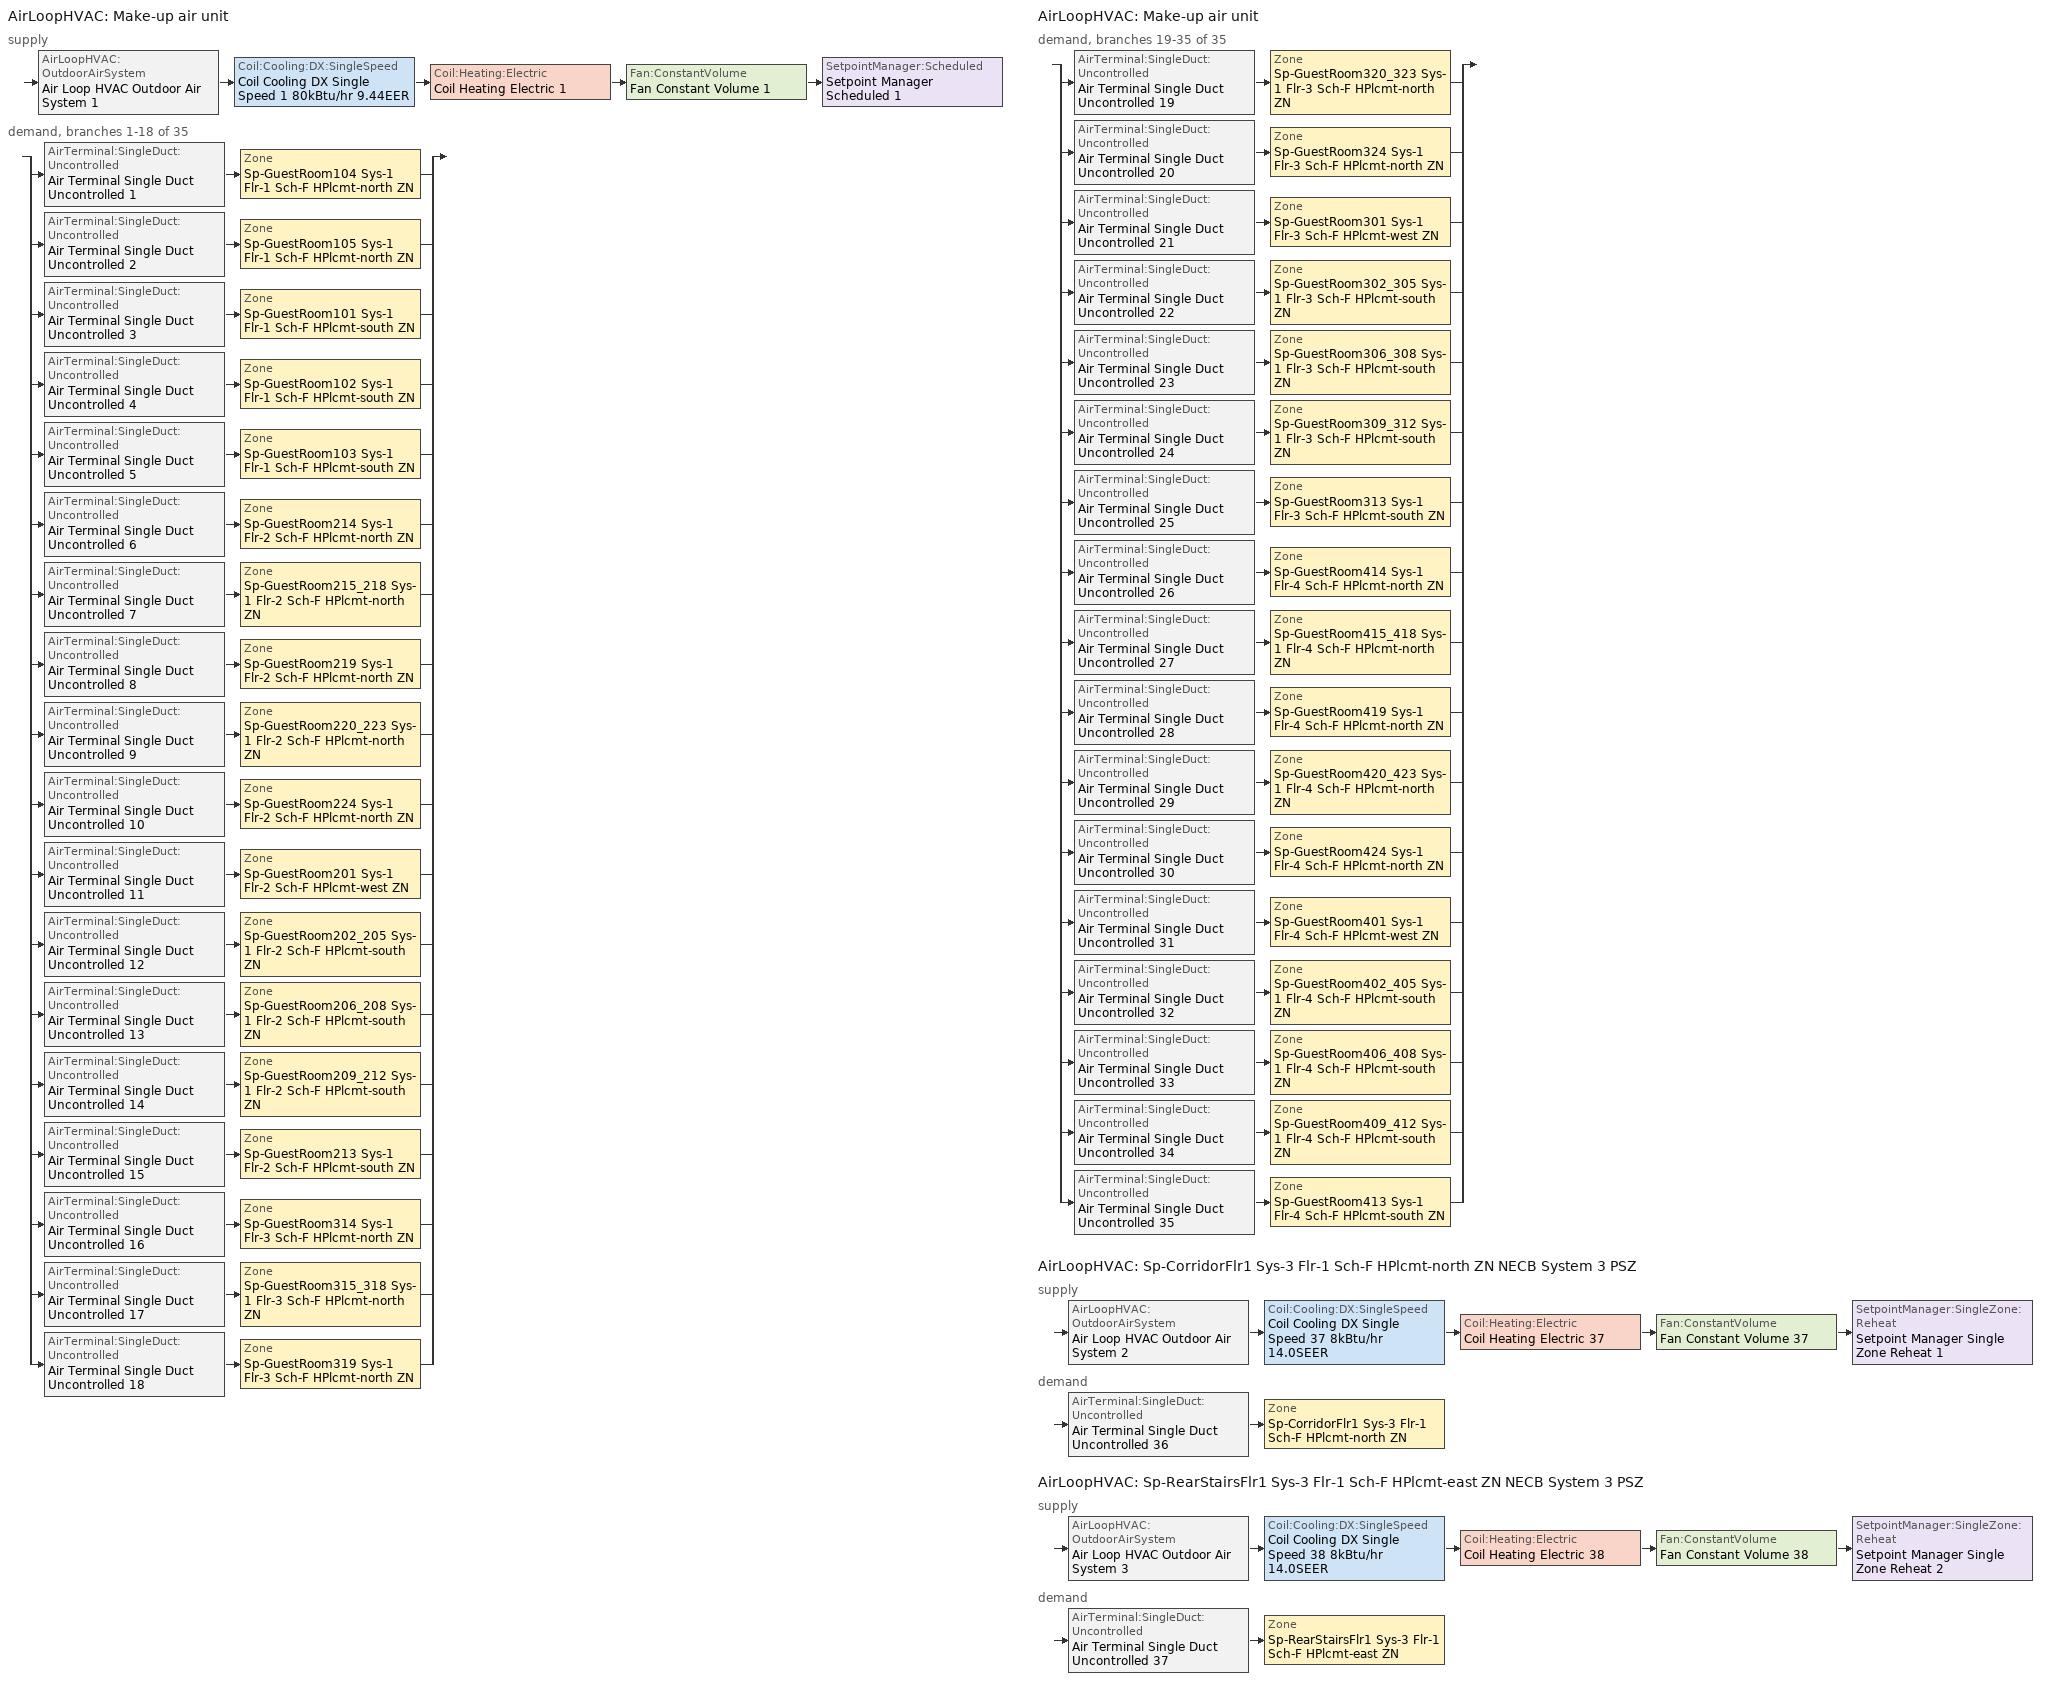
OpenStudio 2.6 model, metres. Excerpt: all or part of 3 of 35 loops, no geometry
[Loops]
AirLoopHVAC 'Make-up air unit'
 supply: AirLoopHVAC:OutdoorAirSystem 'Air Loop HVAC Outdoor Air System 1' > Coil:Cooling:DX:SingleSpeed 'Coil Cooling DX Single Speed 1 80kBtu/hr 9.44EER' > Coil:Heating:Electric 'Coil Heating Electric 1' > Fan:ConstantVolume 'Fan Constant Volume 1' > SetpointManager:Scheduled 'Setpoint Manager Scheduled 1'
 demand, branches 1-18 of 35: split
  | AirTerminal:SingleDuct:Uncontrolled 'Air Terminal Single Duct Uncontrolled 1' > Zone 'Sp-GuestRoom104 Sys-1 Flr-1 Sch-F HPlcmt-north ZN'
  | AirTerminal:SingleDuct:Uncontrolled 'Air Terminal Single Duct Uncontrolled 2' > Zone 'Sp-GuestRoom105 Sys-1 Flr-1 Sch-F HPlcmt-north ZN'
  | AirTerminal:SingleDuct:Uncontrolled 'Air Terminal Single Duct Uncontrolled 3' > Zone 'Sp-GuestRoom101 Sys-1 Flr-1 Sch-F HPlcmt-south ZN'
  | AirTerminal:SingleDuct:Uncontrolled 'Air Terminal Single Duct Uncontrolled 4' > Zone 'Sp-GuestRoom102 Sys-1 Flr-1 Sch-F HPlcmt-south ZN'
  | AirTerminal:SingleDuct:Uncontrolled 'Air Terminal Single Duct Uncontrolled 5' > Zone 'Sp-GuestRoom103 Sys-1 Flr-1 Sch-F HPlcmt-south ZN'
  | AirTerminal:SingleDuct:Uncontrolled 'Air Terminal Single Duct Uncontrolled 6' > Zone 'Sp-GuestRoom214 Sys-1 Flr-2 Sch-F HPlcmt-north ZN'
  | AirTerminal:SingleDuct:Uncontrolled 'Air Terminal Single Duct Uncontrolled 7' > Zone 'Sp-GuestRoom215_218 Sys-1 Flr-2 Sch-F HPlcmt-north ZN'
  | AirTerminal:SingleDuct:Uncontrolled 'Air Terminal Single Duct Uncontrolled 8' > Zone 'Sp-GuestRoom219 Sys-1 Flr-2 Sch-F HPlcmt-north ZN'
  | AirTerminal:SingleDuct:Uncontrolled 'Air Terminal Single Duct Uncontrolled 9' > Zone 'Sp-GuestRoom220_223 Sys-1 Flr-2 Sch-F HPlcmt-north ZN'
  | AirTerminal:SingleDuct:Uncontrolled 'Air Terminal Single Duct Uncontrolled 10' > Zone 'Sp-GuestRoom224 Sys-1 Flr-2 Sch-F HPlcmt-north ZN'
  | AirTerminal:SingleDuct:Uncontrolled 'Air Terminal Single Duct Uncontrolled 11' > Zone 'Sp-GuestRoom201 Sys-1 Flr-2 Sch-F HPlcmt-west ZN'
  | AirTerminal:SingleDuct:Uncontrolled 'Air Terminal Single Duct Uncontrolled 12' > Zone 'Sp-GuestRoom202_205 Sys-1 Flr-2 Sch-F HPlcmt-south ZN'
  | AirTerminal:SingleDuct:Uncontrolled 'Air Terminal Single Duct Uncontrolled 13' > Zone 'Sp-GuestRoom206_208 Sys-1 Flr-2 Sch-F HPlcmt-south ZN'
  | AirTerminal:SingleDuct:Uncontrolled 'Air Terminal Single Duct Uncontrolled 14' > Zone 'Sp-GuestRoom209_212 Sys-1 Flr-2 Sch-F HPlcmt-south ZN'
  | AirTerminal:SingleDuct:Uncontrolled 'Air Terminal Single Duct Uncontrolled 15' > Zone 'Sp-GuestRoom213 Sys-1 Flr-2 Sch-F HPlcmt-south ZN'
  | AirTerminal:SingleDuct:Uncontrolled 'Air Terminal Single Duct Uncontrolled 16' > Zone 'Sp-GuestRoom314 Sys-1 Flr-3 Sch-F HPlcmt-north ZN'
  | AirTerminal:SingleDuct:Uncontrolled 'Air Terminal Single Duct Uncontrolled 17' > Zone 'Sp-GuestRoom315_318 Sys-1 Flr-3 Sch-F HPlcmt-north ZN'
  | AirTerminal:SingleDuct:Uncontrolled 'Air Terminal Single Duct Uncontrolled 18' > Zone 'Sp-GuestRoom319 Sys-1 Flr-3 Sch-F HPlcmt-north ZN'
AirLoopHVAC 'Make-up air unit'
 demand, branches 19-35 of 35: split
  | AirTerminal:SingleDuct:Uncontrolled 'Air Terminal Single Duct Uncontrolled 19' > Zone 'Sp-GuestRoom320_323 Sys-1 Flr-3 Sch-F HPlcmt-north ZN'
  | AirTerminal:SingleDuct:Uncontrolled 'Air Terminal Single Duct Uncontrolled 20' > Zone 'Sp-GuestRoom324 Sys-1 Flr-3 Sch-F HPlcmt-north ZN'
  | AirTerminal:SingleDuct:Uncontrolled 'Air Terminal Single Duct Uncontrolled 21' > Zone 'Sp-GuestRoom301 Sys-1 Flr-3 Sch-F HPlcmt-west ZN'
  | AirTerminal:SingleDuct:Uncontrolled 'Air Terminal Single Duct Uncontrolled 22' > Zone 'Sp-GuestRoom302_305 Sys-1 Flr-3 Sch-F HPlcmt-south ZN'
  | AirTerminal:SingleDuct:Uncontrolled 'Air Terminal Single Duct Uncontrolled 23' > Zone 'Sp-GuestRoom306_308 Sys-1 Flr-3 Sch-F HPlcmt-south ZN'
  | AirTerminal:SingleDuct:Uncontrolled 'Air Terminal Single Duct Uncontrolled 24' > Zone 'Sp-GuestRoom309_312 Sys-1 Flr-3 Sch-F HPlcmt-south ZN'
  | AirTerminal:SingleDuct:Uncontrolled 'Air Terminal Single Duct Uncontrolled 25' > Zone 'Sp-GuestRoom313 Sys-1 Flr-3 Sch-F HPlcmt-south ZN'
  | AirTerminal:SingleDuct:Uncontrolled 'Air Terminal Single Duct Uncontrolled 26' > Zone 'Sp-GuestRoom414 Sys-1 Flr-4 Sch-F HPlcmt-north ZN'
  | AirTerminal:SingleDuct:Uncontrolled 'Air Terminal Single Duct Uncontrolled 27' > Zone 'Sp-GuestRoom415_418 Sys-1 Flr-4 Sch-F HPlcmt-north ZN'
  | AirTerminal:SingleDuct:Uncontrolled 'Air Terminal Single Duct Uncontrolled 28' > Zone 'Sp-GuestRoom419 Sys-1 Flr-4 Sch-F HPlcmt-north ZN'
  | AirTerminal:SingleDuct:Uncontrolled 'Air Terminal Single Duct Uncontrolled 29' > Zone 'Sp-GuestRoom420_423 Sys-1 Flr-4 Sch-F HPlcmt-north ZN'
  | AirTerminal:SingleDuct:Uncontrolled 'Air Terminal Single Duct Uncontrolled 30' > Zone 'Sp-GuestRoom424 Sys-1 Flr-4 Sch-F HPlcmt-north ZN'
  | AirTerminal:SingleDuct:Uncontrolled 'Air Terminal Single Duct Uncontrolled 31' > Zone 'Sp-GuestRoom401 Sys-1 Flr-4 Sch-F HPlcmt-west ZN'
  | AirTerminal:SingleDuct:Uncontrolled 'Air Terminal Single Duct Uncontrolled 32' > Zone 'Sp-GuestRoom402_405 Sys-1 Flr-4 Sch-F HPlcmt-south ZN'
  | AirTerminal:SingleDuct:Uncontrolled 'Air Terminal Single Duct Uncontrolled 33' > Zone 'Sp-GuestRoom406_408 Sys-1 Flr-4 Sch-F HPlcmt-south ZN'
  | AirTerminal:SingleDuct:Uncontrolled 'Air Terminal Single Duct Uncontrolled 34' > Zone 'Sp-GuestRoom409_412 Sys-1 Flr-4 Sch-F HPlcmt-south ZN'
  | AirTerminal:SingleDuct:Uncontrolled 'Air Terminal Single Duct Uncontrolled 35' > Zone 'Sp-GuestRoom413 Sys-1 Flr-4 Sch-F HPlcmt-south ZN'
AirLoopHVAC 'Sp-CorridorFlr1 Sys-3 Flr-1 Sch-F HPlcmt-north ZN NECB System 3 PSZ'
 supply: AirLoopHVAC:OutdoorAirSystem 'Air Loop HVAC Outdoor Air System 2' > Coil:Cooling:DX:SingleSpeed 'Coil Cooling DX Single Speed 37 8kBtu/hr 14.0SEER' > Coil:Heating:Electric 'Coil Heating Electric 37' > Fan:ConstantVolume 'Fan Constant Volume 37' > SetpointManager:SingleZone:Reheat 'Setpoint Manager Single Zone Reheat 1'
 demand: AirTerminal:SingleDuct:Uncontrolled 'Air Terminal Single Duct Uncontrolled 36' > Zone 'Sp-CorridorFlr1 Sys-3 Flr-1 Sch-F HPlcmt-north ZN'
AirLoopHVAC 'Sp-RearStairsFlr1 Sys-3 Flr-1 Sch-F HPlcmt-east ZN NECB System 3 PSZ'
 supply: AirLoopHVAC:OutdoorAirSystem 'Air Loop HVAC Outdoor Air System 3' > Coil:Cooling:DX:SingleSpeed 'Coil Cooling DX Single Speed 38 8kBtu/hr 14.0SEER' > Coil:Heating:Electric 'Coil Heating Electric 38' > Fan:ConstantVolume 'Fan Constant Volume 38' > SetpointManager:SingleZone:Reheat 'Setpoint Manager Single Zone Reheat 2'
 demand: AirTerminal:SingleDuct:Uncontrolled 'Air Terminal Single Duct Uncontrolled 37' > Zone 'Sp-RearStairsFlr1 Sys-3 Flr-1 Sch-F HPlcmt-east ZN'
[Sizing:Zone] Zone Cooling Design Supply Air Temperature Input Method=SupplyAirTemperature; Zone Cooling Design Supply Air Temperature {C}=13; Zone Cooling Design Supply Air Temperature Difference {deltaC}=11.11; Zone Heating Design Supply Air Temperature Input Method=SupplyAirTemperature; Zone Heating Design Supply Air Temperature {C}=43; Zone Heating Design Supply Air Temperature Difference {deltaC}=11.11; Zone Cooling Design Supply Air Humidity Ratio {kg-H2O/kg-air}=0.0085; Zone Heating Design Supply Air Humidity Ratio {kg-H2O/kg-air}=0.008; Zone Heating Sizing Factor=1.3; Zone Cooling Sizing Factor=1.1; Cooling Design Air Flow Method=DesignDay; Heating Design Air Flow Method=DesignDay; Account for Dedicated Outdoor Air System=No; Dedicated Outdoor Air System Control Strategy=NeutralSupplyAir; Dedicated Outdoor Air Low Setpoint Temperature for Design {C}=autosize; Dedicated Outdoor Air High Setpoint Temperature for Design {C}=autosize
Sp-GuestRoom104 Sys-1 Flr-1 Sch-F HPlcmt-north ZN; Sp-GuestRoom105 Sys-1 Flr-1 Sch-F HPlcmt-north ZN; Sp-GuestRoom101 Sys-1 Flr-1 Sch-F HPlcmt-south ZN; Sp-GuestRoom102 Sys-1 Flr-1 Sch-F HPlcmt-south ZN; Sp-GuestRoom103 Sys-1 Flr-1 Sch-F HPlcmt-south ZN; Sp-GuestRoom214 Sys-1 Flr-2 Sch-F HPlcmt-north ZN; Sp-GuestRoom215_218 Sys-1 Flr-2 Sch-F HPlcmt-north ZN; Sp-GuestRoom219 Sys-1 Flr-2 Sch-F HPlcmt-north ZN; Sp-GuestRoom220_223 Sys-1 Flr-2 Sch-F HPlcmt-north ZN; Sp-GuestRoom224 Sys-1 Flr-2 Sch-F HPlcmt-north ZN; Sp-GuestRoom201 Sys-1 Flr-2 Sch-F HPlcmt-west ZN; Sp-GuestRoom202_205 Sys-1 Flr-2 Sch-F HPlcmt-south ZN; Sp-GuestRoom206_208 Sys-1 Flr-2 Sch-F HPlcmt-south ZN; Sp-GuestRoom209_212 Sys-1 Flr-2 Sch-F HPlcmt-south ZN; Sp-GuestRoom213 Sys-1 Flr-2 Sch-F HPlcmt-south ZN; Sp-GuestRoom314 Sys-1 Flr-3 Sch-F HPlcmt-north ZN; Sp-GuestRoom315_318 Sys-1 Flr-3 Sch-F HPlcmt-north ZN; Sp-GuestRoom319 Sys-1 Flr-3 Sch-F HPlcmt-north ZN; Sp-GuestRoom320_323 Sys-1 Flr-3 Sch-F HPlcmt-north ZN; Sp-GuestRoom324 Sys-1 Flr-3 Sch-F HPlcmt-north ZN; Sp-GuestRoom301 Sys-1 Flr-3 Sch-F HPlcmt-west ZN; Sp-GuestRoom302_305 Sys-1 Flr-3 Sch-F HPlcmt-south ZN; Sp-GuestRoom306_308 Sys-1 Flr-3 Sch-F HPlcmt-south ZN; Sp-GuestRoom309_312 Sys-1 Flr-3 Sch-F HPlcmt-south ZN; Sp-GuestRoom313 Sys-1 Flr-3 Sch-F HPlcmt-south ZN; Sp-GuestRoom414 Sys-1 Flr-4 Sch-F HPlcmt-north ZN; Sp-GuestRoom415_418 Sys-1 Flr-4 Sch-F HPlcmt-north ZN; Sp-GuestRoom419 Sys-1 Flr-4 Sch-F HPlcmt-north ZN; Sp-GuestRoom420_423 Sys-1 Flr-4 Sch-F HPlcmt-north ZN; Sp-GuestRoom424 Sys-1 Flr-4 Sch-F HPlcmt-north ZN; Sp-GuestRoom401 Sys-1 Flr-4 Sch-F HPlcmt-west ZN; Sp-GuestRoom402_405 Sys-1 Flr-4 Sch-F HPlcmt-south ZN; Sp-GuestRoom406_408 Sys-1 Flr-4 Sch-F HPlcmt-south ZN; Sp-GuestRoom409_412 Sys-1 Flr-4 Sch-F HPlcmt-south ZN; Sp-GuestRoom413 Sys-1 Flr-4 Sch-F HPlcmt-south ZN; Sp-CorridorFlr1 Sys-3 Flr-1 Sch-F HPlcmt-north ZN; Sp-RearStairsFlr1 Sys-3 Flr-1 Sch-F HPlcmt-east ZN
[Zone equipment]
Sp-GuestRoom104 Sys-1 Flr-1 Sch-F HPlcmt-north ZN: Sp-GuestRoom104 Sys-1 Flr-1 Sch-F HPlcmt-north ZN PTAC, Zone HVAC Baseboard Convective Electric 1, Air Terminal Single Duct Uncontrolled 1
Sp-GuestRoom105 Sys-1 Flr-1 Sch-F HPlcmt-north ZN: Sp-GuestRoom105 Sys-1 Flr-1 Sch-F HPlcmt-north ZN PTAC, Zone HVAC Baseboard Convective Electric 2, Air Terminal Single Duct Uncontrolled 2
Sp-GuestRoom101 Sys-1 Flr-1 Sch-F HPlcmt-south ZN: Sp-GuestRoom101 Sys-1 Flr-1 Sch-F HPlcmt-south ZN PTAC, Zone HVAC Baseboard Convective Electric 3, Air Terminal Single Duct Uncontrolled 3
Sp-GuestRoom102 Sys-1 Flr-1 Sch-F HPlcmt-south ZN: Sp-GuestRoom102 Sys-1 Flr-1 Sch-F HPlcmt-south ZN PTAC, Zone HVAC Baseboard Convective Electric 4, Air Terminal Single Duct Uncontrolled 4
Sp-GuestRoom103 Sys-1 Flr-1 Sch-F HPlcmt-south ZN: Sp-GuestRoom103 Sys-1 Flr-1 Sch-F HPlcmt-south ZN PTAC, Zone HVAC Baseboard Convective Electric 5, Air Terminal Single Duct Uncontrolled 5
Sp-GuestRoom214 Sys-1 Flr-2 Sch-F HPlcmt-north ZN: Sp-GuestRoom214 Sys-1 Flr-2 Sch-F HPlcmt-north ZN PTAC, Zone HVAC Baseboard Convective Electric 6, Air Terminal Single Duct Uncontrolled 6
Sp-GuestRoom215_218 Sys-1 Flr-2 Sch-F HPlcmt-north ZN: Sp-GuestRoom215_218 Sys-1 Flr-2 Sch-F HPlcmt-north ZN PTAC, Zone HVAC Baseboard Convective Electric 7, Air Terminal Single Duct Uncontrolled 7
Sp-GuestRoom219 Sys-1 Flr-2 Sch-F HPlcmt-north ZN: Sp-GuestRoom219 Sys-1 Flr-2 Sch-F HPlcmt-north ZN PTAC, Zone HVAC Baseboard Convective Electric 8, Air Terminal Single Duct Uncontrolled 8
Sp-GuestRoom220_223 Sys-1 Flr-2 Sch-F HPlcmt-north ZN: Sp-GuestRoom220_223 Sys-1 Flr-2 Sch-F HPlcmt-north ZN PTAC, Zone HVAC Baseboard Convective Electric 9, Air Terminal Single Duct Uncontrolled 9
Sp-GuestRoom224 Sys-1 Flr-2 Sch-F HPlcmt-north ZN: Sp-GuestRoom224 Sys-1 Flr-2 Sch-F HPlcmt-north ZN PTAC, Zone HVAC Baseboard Convective Electric 10, Air Terminal Single Duct Uncontrolled 10
Sp-GuestRoom201 Sys-1 Flr-2 Sch-F HPlcmt-west ZN: Sp-GuestRoom201 Sys-1 Flr-2 Sch-F HPlcmt-west ZN PTAC, Zone HVAC Baseboard Convective Electric 11, Air Terminal Single Duct Uncontrolled 11
Sp-GuestRoom202_205 Sys-1 Flr-2 Sch-F HPlcmt-south ZN: Sp-GuestRoom202_205 Sys-1 Flr-2 Sch-F HPlcmt-south ZN PTAC, Zone HVAC Baseboard Convective Electric 12, Air Terminal Single Duct Uncontrolled 12
Sp-GuestRoom206_208 Sys-1 Flr-2 Sch-F HPlcmt-south ZN: Sp-GuestRoom206_208 Sys-1 Flr-2 Sch-F HPlcmt-south ZN PTAC, Zone HVAC Baseboard Convective Electric 13, Air Terminal Single Duct Uncontrolled 13
Sp-GuestRoom209_212 Sys-1 Flr-2 Sch-F HPlcmt-south ZN: Sp-GuestRoom209_212 Sys-1 Flr-2 Sch-F HPlcmt-south ZN PTAC, Zone HVAC Baseboard Convective Electric 14, Air Terminal Single Duct Uncontrolled 14
Sp-GuestRoom213 Sys-1 Flr-2 Sch-F HPlcmt-south ZN: Sp-GuestRoom213 Sys-1 Flr-2 Sch-F HPlcmt-south ZN PTAC, Zone HVAC Baseboard Convective Electric 15, Air Terminal Single Duct Uncontrolled 15
Sp-GuestRoom314 Sys-1 Flr-3 Sch-F HPlcmt-north ZN: Sp-GuestRoom314 Sys-1 Flr-3 Sch-F HPlcmt-north ZN PTAC, Zone HVAC Baseboard Convective Electric 16, Air Terminal Single Duct Uncontrolled 16
Sp-GuestRoom315_318 Sys-1 Flr-3 Sch-F HPlcmt-north ZN: Sp-GuestRoom315_318 Sys-1 Flr-3 Sch-F HPlcmt-north ZN PTAC, Zone HVAC Baseboard Convective Electric 17, Air Terminal Single Duct Uncontrolled 17
Sp-GuestRoom319 Sys-1 Flr-3 Sch-F HPlcmt-north ZN: Sp-GuestRoom319 Sys-1 Flr-3 Sch-F HPlcmt-north ZN PTAC, Zone HVAC Baseboard Convective Electric 18, Air Terminal Single Duct Uncontrolled 18
Sp-GuestRoom320_323 Sys-1 Flr-3 Sch-F HPlcmt-north ZN: Sp-GuestRoom320_323 Sys-1 Flr-3 Sch-F HPlcmt-north ZN PTAC, Zone HVAC Baseboard Convective Electric 19, Air Terminal Single Duct Uncontrolled 19
Sp-GuestRoom324 Sys-1 Flr-3 Sch-F HPlcmt-north ZN: Sp-GuestRoom324 Sys-1 Flr-3 Sch-F HPlcmt-north ZN PTAC, Zone HVAC Baseboard Convective Electric 20, Air Terminal Single Duct Uncontrolled 20
Sp-GuestRoom301 Sys-1 Flr-3 Sch-F HPlcmt-west ZN: Sp-GuestRoom301 Sys-1 Flr-3 Sch-F HPlcmt-west ZN PTAC, Zone HVAC Baseboard Convective Electric 21, Air Terminal Single Duct Uncontrolled 21
Sp-GuestRoom302_305 Sys-1 Flr-3 Sch-F HPlcmt-south ZN: Sp-GuestRoom302_305 Sys-1 Flr-3 Sch-F HPlcmt-south ZN PTAC, Zone HVAC Baseboard Convective Electric 22, Air Terminal Single Duct Uncontrolled 22
Sp-GuestRoom306_308 Sys-1 Flr-3 Sch-F HPlcmt-south ZN: Sp-GuestRoom306_308 Sys-1 Flr-3 Sch-F HPlcmt-south ZN PTAC, Zone HVAC Baseboard Convective Electric 23, Air Terminal Single Duct Uncontrolled 23
Sp-GuestRoom309_312 Sys-1 Flr-3 Sch-F HPlcmt-south ZN: Sp-GuestRoom309_312 Sys-1 Flr-3 Sch-F HPlcmt-south ZN PTAC, Zone HVAC Baseboard Convective Electric 24, Air Terminal Single Duct Uncontrolled 24
Sp-GuestRoom313 Sys-1 Flr-3 Sch-F HPlcmt-south ZN: Sp-GuestRoom313 Sys-1 Flr-3 Sch-F HPlcmt-south ZN PTAC, Zone HVAC Baseboard Convective Electric 25, Air Terminal Single Duct Uncontrolled 25
Sp-GuestRoom414 Sys-1 Flr-4 Sch-F HPlcmt-north ZN: Sp-GuestRoom414 Sys-1 Flr-4 Sch-F HPlcmt-north ZN PTAC, Zone HVAC Baseboard Convective Electric 26, Air Terminal Single Duct Uncontrolled 26
Sp-GuestRoom415_418 Sys-1 Flr-4 Sch-F HPlcmt-north ZN: Sp-GuestRoom415_418 Sys-1 Flr-4 Sch-F HPlcmt-north ZN PTAC, Zone HVAC Baseboard Convective Electric 27, Air Terminal Single Duct Uncontrolled 27
Sp-GuestRoom419 Sys-1 Flr-4 Sch-F HPlcmt-north ZN: Sp-GuestRoom419 Sys-1 Flr-4 Sch-F HPlcmt-north ZN PTAC, Zone HVAC Baseboard Convective Electric 28, Air Terminal Single Duct Uncontrolled 28
Sp-GuestRoom420_423 Sys-1 Flr-4 Sch-F HPlcmt-north ZN: Sp-GuestRoom420_423 Sys-1 Flr-4 Sch-F HPlcmt-north ZN PTAC, Zone HVAC Baseboard Convective Electric 29, Air Terminal Single Duct Uncontrolled 29
Sp-GuestRoom424 Sys-1 Flr-4 Sch-F HPlcmt-north ZN: Sp-GuestRoom424 Sys-1 Flr-4 Sch-F HPlcmt-north ZN PTAC, Zone HVAC Baseboard Convective Electric 30, Air Terminal Single Duct Uncontrolled 30
Sp-GuestRoom401 Sys-1 Flr-4 Sch-F HPlcmt-west ZN: Sp-GuestRoom401 Sys-1 Flr-4 Sch-F HPlcmt-west ZN PTAC, Zone HVAC Baseboard Convective Electric 31, Air Terminal Single Duct Uncontrolled 31
Sp-GuestRoom402_405 Sys-1 Flr-4 Sch-F HPlcmt-south ZN: Sp-GuestRoom402_405 Sys-1 Flr-4 Sch-F HPlcmt-south ZN PTAC, Zone HVAC Baseboard Convective Electric 32, Air Terminal Single Duct Uncontrolled 32
Sp-GuestRoom406_408 Sys-1 Flr-4 Sch-F HPlcmt-south ZN: Sp-GuestRoom406_408 Sys-1 Flr-4 Sch-F HPlcmt-south ZN PTAC, Zone HVAC Baseboard Convective Electric 33, Air Terminal Single Duct Uncontrolled 33
Sp-GuestRoom409_412 Sys-1 Flr-4 Sch-F HPlcmt-south ZN: Sp-GuestRoom409_412 Sys-1 Flr-4 Sch-F HPlcmt-south ZN PTAC, Zone HVAC Baseboard Convective Electric 34, Air Terminal Single Duct Uncontrolled 34
Sp-GuestRoom413 Sys-1 Flr-4 Sch-F HPlcmt-south ZN: Sp-GuestRoom413 Sys-1 Flr-4 Sch-F HPlcmt-south ZN PTAC, Zone HVAC Baseboard Convective Electric 35, Air Terminal Single Duct Uncontrolled 35
Sp-CorridorFlr1 Sys-3 Flr-1 Sch-F HPlcmt-north ZN: Air Terminal Single Duct Uncontrolled 36, Zone HVAC Baseboard Convective Electric 36
Sp-RearStairsFlr1 Sys-3 Flr-1 Sch-F HPlcmt-east ZN: Air Terminal Single Duct Uncontrolled 37, Zone HVAC Baseboard Convective Electric 37
[AirLoopHVAC] Design Supply Air Flow Rate {m3/s}=AutoSize
Name | Availability Schedule
Make-up air unit | Make-up air unit Occ Sch
Sp-CorridorFlr1 Sys-3 Flr-1 Sch-F HPlcmt-north ZN NECB System 3 PSZ; Sp-RearStairsFlr1 Sys-3 Flr-1 Sch-F HPlcmt-east ZN NECB System 3 PSZ | Always On Discrete
[Sizing:System] Design Outdoor Air Flow Rate {m3/s}=Autosize; Minimum System Air Flow Ratio=1; Preheat Design Temperature {C}=7; Preheat Design Humidity Ratio {kg-H2O/kg-Air}=0.008; Precool Design Temperature {C}=13; Precool Design Humidity Ratio {kg-H2O/kg-Air}=0.008; Central Cooling Design Supply Air Temperature {C}=13; Central Heating Design Supply Air Temperature {C}=43; Sizing Option=NonCoincident; Central Cooling Design Supply Air Humidity Ratio {kg-H2O/kg-Air}=0.0085; Central Heating Design Supply Air Humidity Ratio {kg-H2O/kg-Air}=0.008; Cooling Design Air Flow Method=DesignDay; Cooling Design Air Flow Rate {m3/s}=0; Heating Design Air Flow Method=DesignDay; Heating Design Air Flow Rate {m3/s}=0; System Outdoor Air Method=ZoneSum; Zone Maximum Outdoor Air Fraction=1; Cooling Supply Air Flow Rate Per Floor Area {m3/s-m2}=0.00996765; Cooling Fraction of Autosized Cooling Supply Air Flow Rate=1; Cooling Supply Air Flow Rate Per Unit Cooling Capacity {m3/s-W}=3.94755e-05; Heating Supply Air Flow Rate Per Floor Area {m3/s-m2}=0.00996765; Heating Fraction of Autosized Heating Supply Air Flow Rate=1; Heating Fraction of Autosized Cooling Supply Air Flow Rate=1; Heating Supply Air Flow Rate Per Unit Heating Capacity {m3/s-W}=3.15882e-05; Cooling Design Capacity Method=CoolingDesignCapacity; Cooling Design Capacity {W}=autosize; Cooling Design Capacity Per Floor Area {W/m2}=234.7; Fraction of Autosized Cooling Design Capacity=1; Heating Design Capacity Method=HeatingDesignCapacity; Heating Design Capacity {W}=autosize; Heating Design Capacity Per Floor Area {W/m2}=157; Fraction of Autosized Heating Design Capacity=1; Central Cooling Capacity Control Method=OnOff
Name | Type of Load to Size On | 100% Outdoor Air in Cooling | 100% Outdoor Air in Heating
Make-up air unit | VentilationRequirement | Yes | Yes
Sp-CorridorFlr1 Sys-3 Flr-1 Sch-F HPlcmt-north ZN NECB System 3 PSZ; Sp-RearStairsFlr1 Sys-3 Flr-1 Sch-F HPlcmt-east ZN NECB System 3 PSZ | Sensible | No | No
[Fan:ConstantVolume] Availability Schedule=Always On Discrete; Fan Efficiency=0.39975; Pressure Rise {Pa}=640; Maximum Flow Rate {m3/s}=AutoSize; Motor Efficiency=0.615
Fan Constant Volume 1; Fan Constant Volume 2; Fan Constant Volume 3; Fan Constant Volume 4; Fan Constant Volume 5; Fan Constant Volume 6; Fan Constant Volume 7; Fan Constant Volume 8; Fan Constant Volume 9; Fan Constant Volume 10; Fan Constant Volume 11; Fan Constant Volume 12; Fan Constant Volume 13; Fan Constant Volume 14; Fan Constant Volume 15; Fan Constant Volume 16; Fan Constant Volume 17; Fan Constant Volume 18; Fan Constant Volume 19; Fan Constant Volume 20; Fan Constant Volume 21; Fan Constant Volume 22; Fan Constant Volume 23; Fan Constant Volume 24; Fan Constant Volume 25; Fan Constant Volume 26; Fan Constant Volume 27; Fan Constant Volume 28; Fan Constant Volume 29; Fan Constant Volume 30; Fan Constant Volume 31; Fan Constant Volume 32; Fan Constant Volume 33; Fan Constant Volume 34; Fan Constant Volume 35; Fan Constant Volume 36; Fan Constant Volume 37; Fan Constant Volume 38
[Coil:Heating:Electric]
Name | Availability Schedule
Coil Heating Electric 1; Coil Heating Electric 37; Coil Heating Electric 38 | Always On Discrete
Coil Heating Electric 2; Coil Heating Electric 3; Coil Heating Electric 4; Coil Heating Electric 5; Coil Heating Electric 6; Coil Heating Electric 7; Coil Heating Electric 8; Coil Heating Electric 9; Coil Heating Electric 10; Coil Heating Electric 11; Coil Heating Electric 12; Coil Heating Electric 13; Coil Heating Electric 14; Coil Heating Electric 15; Coil Heating Electric 16; Coil Heating Electric 17; Coil Heating Electric 18; Coil Heating Electric 19; Coil Heating Electric 20; Coil Heating Electric 21; Coil Heating Electric 22; Coil Heating Electric 23; Coil Heating Electric 24; Coil Heating Electric 25; Coil Heating Electric 26; Coil Heating Electric 27; Coil Heating Electric 28; Coil Heating Electric 29; Coil Heating Electric 30; Coil Heating Electric 31; Coil Heating Electric 32; Coil Heating Electric 33; Coil Heating Electric 34; Coil Heating Electric 35; Coil Heating Electric 36 | ON_OFF_ALWAYS_OFF
[Coil:Cooling:DX:SingleSpeed] Availability Schedule=Always On Discrete; Rated Total Cooling Capacity {W}=autosize; Rated Sensible Heat Ratio=autosize; Rated Air Flow Rate {m3/s}=autosize; Rated Evaporator Fan Power Per Volume Flow Rate {W/(m3/s)}=773.3; Total Cooling Capacity Function of Temperature Curve=DXCOOL-NECB2011-REF-CAPFT; Total Cooling Capacity Function of Flow Fraction Curve=DXCOOL-NECB2011-REF-CAPFFLOW; Energy Input Ratio Function of Temperature Curve=DXCOOL-NECB2011-REF-COOLEIRFT; Energy Input Ratio Function of Flow Fraction Curve=DXCOOL-NECB2011-REF-COOLEIRFFLOW; Part Load Fraction Correlation Curve=DXCOOL-NECB2011-REF-COOLPLFFPLR; Condenser Type=AirCooled; Evaporative Condenser Effectiveness=0; Evaporative Condenser Air Flow Rate {m3/s}=Autosize; Evaporative Condenser Pump Rated Power Consumption {W}=Autosize; Crankcase Heater Capacity {W}=0; Maximum Outdoor Dry-Bulb Temperature for Crankcase Heater Operation {C}=0; Basin Heater Capacity {W/K}=0; Basin Heater Setpoint Temperature {C}=10
Name | Rated COP {W/W}
Coil Cooling DX Single Speed 1 80kBtu/hr 9.44EER | 3.2499
Coil Cooling DX Single Speed 2 3kBtu/hr 11.0EER | 3.72383
Coil Cooling DX Single Speed 3 3kBtu/hr 11.0EER | 3.72376
Coil Cooling DX Single Speed 4 2kBtu/hr 11.0EER | 3.72252
Coil Cooling DX Single Speed 5 2kBtu/hr 11.0EER | 3.72254
Coil Cooling DX Single Speed 6 2kBtu/hr 11.0EER | 3.72283
Coil Cooling DX Single Speed 7 2kBtu/hr 11.0EER | 3.72315
Coil Cooling DX Single Speed 8 8kBtu/hr 10.8EER | 3.66032
Coil Cooling DX Single Speed 9 2kBtu/hr 11.0EER | 3.72302
Coil Cooling DX Single Speed 10 8kBtu/hr 10.7EER | 3.63344
Coil Cooling DX Single Speed 11 2kBtu/hr 11.0EER | 3.72317
Coil Cooling DX Single Speed 12 5kBtu/hr 11.0EER | 3.72539
Coil Cooling DX Single Speed 13 5kBtu/hr 11.0EER | 3.72563
Coil Cooling DX Single Speed 14 4kBtu/hr 11.0EER | 3.72419
Coil Cooling DX Single Speed 15 5kBtu/hr 11.0EER | 3.72494
Coil Cooling DX Single Speed 16 2kBtu/hr 11.0EER | 3.72245
Coil Cooling DX Single Speed 17 3kBtu/hr 11.0EER | 3.72326
Coil Cooling DX Single Speed 18 9kBtu/hr 10.7EER | 3.61857
Coil Cooling DX Single Speed 19 2kBtu/hr 11.0EER | 3.7231
Coil Cooling DX Single Speed 20 8kBtu/hr 10.7EER | 3.62275
Coil Cooling DX Single Speed 21 2kBtu/hr 11.0EER | 3.72314
Coil Cooling DX Single Speed 22 5kBtu/hr 11.0EER | 3.7254
Coil Cooling DX Single Speed 23 6kBtu/hr 11.0EER | 3.72596
Coil Cooling DX Single Speed 24 5kBtu/hr 11.0EER | 3.72499
Coil Cooling DX Single Speed 25 6kBtu/hr 11.0EER | 3.72592
Coil Cooling DX Single Speed 26 2kBtu/hr 11.0EER | 3.72268
Coil Cooling DX Single Speed 27 4kBtu/hr 11.0EER | 3.72472
Coil Cooling DX Single Speed 28 15kBtu/hr 9.3EER | 3.15609
Coil Cooling DX Single Speed 29 4kBtu/hr 11.0EER | 3.72455
Coil Cooling DX Single Speed 30 15kBtu/hr 9.3EER | 3.16448
Coil Cooling DX Single Speed 31 4kBtu/hr 11.0EER | 3.72456
Coil Cooling DX Single Speed 32 6kBtu/hr 11.0EER | 3.72659
Coil Cooling DX Single Speed 33 11kBtu/hr 10.1EER | 3.43118
Coil Cooling DX Single Speed 34 9kBtu/hr 10.6EER | 3.58281
Coil Cooling DX Single Speed 35 11kBtu/hr 10.1EER | 3.43871
Coil Cooling DX Single Speed 36 3kBtu/hr 11.0EER | 3.72399
Coil Cooling DX Single Speed 37 8kBtu/hr 14.0SEER; Coil Cooling DX Single Speed 38 8kBtu/hr 14.0SEER | 3.8248
[Controller:OutdoorAir] Minimum Outdoor Air Flow Rate {m3/s}=autosize; Maximum Outdoor Air Flow Rate {m3/s}=Autosize; Economizer Control Action Type=ModulateFlow; Lockout Type=NoLockout; Minimum Limit Type=FixedMinimum; High Humidity Control=No
Name | Economizer Control Type | Minimum Outdoor Air Schedule | Controller Mechanical Ventilation | Heat Recovery Bypass Control Type | Economizer Maximum Limit Dry-Bulb Temperature {C} | Economizer Maximum Limit Enthalpy {J/kg} | Economizer Minimum Limit Dry-Bulb Temperature {C}
Controller Outdoor Air 1 | DifferentialEnthalpy | Make-up air unit Occ Sch | Controller Mechanical Ventilation 1 | BypassWhenWithinEconomizerLimits
Controller Outdoor Air 2 | NoEconomizer | Always On Discrete | Controller Mechanical Ventilation 2 | BypassWhenOAFlowGreaterThanMinimum | 28 | 64000 | -100
Controller Outdoor Air 3 | NoEconomizer | Always On Discrete | Controller Mechanical Ventilation 3 | BypassWhenOAFlowGreaterThanMinimum | 28 | 64000 | -100
[Controller:MechanicalVentilation] Availability Schedule=Always On Discrete; System Outdoor Air Method=ZoneSum
Controller Mechanical Ventilation 1; Controller Mechanical Ventilation 2; Controller Mechanical Ventilation 3
[AirLoopHVAC:OutdoorAirSystem]
Name | Controller
Air Loop HVAC Outdoor Air System 1 | Controller Outdoor Air 1
Air Loop HVAC Outdoor Air System 2 | Controller Outdoor Air 2
Air Loop HVAC Outdoor Air System 3 | Controller Outdoor Air 3
[SetpointManager:Scheduled]
Setpoint Manager Scheduled 1: Control Variable=Temperature; Schedule=Makeup-Air Unit Supply Air Temp
[ZoneHVAC:PackagedTerminalAirConditioner] Availability Schedule=Always On Discrete; Supply Air Flow Rate During Cooling Operation {m3/s}=Autosize; Supply Air Flow Rate During Heating Operation {m3/s}=Autosize; Supply Air Flow Rate When No Cooling or Heating is Needed {m3/s}=Autosize; Outdoor Air Flow Rate During Cooling Operation {m3/s}=Autosize; Outdoor Air Flow Rate During Heating Operation {m3/s}=Autosize; Outdoor Air Flow Rate When No Cooling or Heating is Needed {m3/s}=Autosize; Fan Placement=DrawThrough
Name | Supply Air Fan | Heating Coil | Cooling Coil
Sp-GuestRoom104 Sys-1 Flr-1 Sch-F HPlcmt-north ZN PTAC | Fan Constant Volume 2 | Coil Heating Electric 2 | Coil Cooling DX Single Speed 2 3kBtu/hr 11.0EER
Sp-GuestRoom105 Sys-1 Flr-1 Sch-F HPlcmt-north ZN PTAC | Fan Constant Volume 3 | Coil Heating Electric 3 | Coil Cooling DX Single Speed 3 3kBtu/hr 11.0EER
Sp-GuestRoom101 Sys-1 Flr-1 Sch-F HPlcmt-south ZN PTAC | Fan Constant Volume 4 | Coil Heating Electric 4 | Coil Cooling DX Single Speed 4 2kBtu/hr 11.0EER
Sp-GuestRoom102 Sys-1 Flr-1 Sch-F HPlcmt-south ZN PTAC | Fan Constant Volume 5 | Coil Heating Electric 5 | Coil Cooling DX Single Speed 5 2kBtu/hr 11.0EER
Sp-GuestRoom103 Sys-1 Flr-1 Sch-F HPlcmt-south ZN PTAC | Fan Constant Volume 6 | Coil Heating Electric 6 | Coil Cooling DX Single Speed 6 2kBtu/hr 11.0EER
Sp-GuestRoom214 Sys-1 Flr-2 Sch-F HPlcmt-north ZN PTAC | Fan Constant Volume 7 | Coil Heating Electric 7 | Coil Cooling DX Single Speed 7 2kBtu/hr 11.0EER
Sp-GuestRoom215_218 Sys-1 Flr-2 Sch-F HPlcmt-north ZN PTAC | Fan Constant Volume 8 | Coil Heating Electric 8 | Coil Cooling DX Single Speed 8 8kBtu/hr 10.8EER
Sp-GuestRoom219 Sys-1 Flr-2 Sch-F HPlcmt-north ZN PTAC | Fan Constant Volume 9 | Coil Heating Electric 9 | Coil Cooling DX Single Speed 9 2kBtu/hr 11.0EER
Sp-GuestRoom220_223 Sys-1 Flr-2 Sch-F HPlcmt-north ZN PTAC | Fan Constant Volume 10 | Coil Heating Electric 10 | Coil Cooling DX Single Speed 10 8kBtu/hr 10.7EER
Sp-GuestRoom224 Sys-1 Flr-2 Sch-F HPlcmt-north ZN PTAC | Fan Constant Volume 11 | Coil Heating Electric 11 | Coil Cooling DX Single Speed 11 2kBtu/hr 11.0EER
Sp-GuestRoom201 Sys-1 Flr-2 Sch-F HPlcmt-west ZN PTAC | Fan Constant Volume 12 | Coil Heating Electric 12 | Coil Cooling DX Single Speed 12 5kBtu/hr 11.0EER
Sp-GuestRoom202_205 Sys-1 Flr-2 Sch-F HPlcmt-south ZN PTAC | Fan Constant Volume 13 | Coil Heating Electric 13 | Coil Cooling DX Single Speed 13 5kBtu/hr 11.0EER
Sp-GuestRoom206_208 Sys-1 Flr-2 Sch-F HPlcmt-south ZN PTAC | Fan Constant Volume 14 | Coil Heating Electric 14 | Coil Cooling DX Single Speed 14 4kBtu/hr 11.0EER
Sp-GuestRoom209_212 Sys-1 Flr-2 Sch-F HPlcmt-south ZN PTAC | Fan Constant Volume 15 | Coil Heating Electric 15 | Coil Cooling DX Single Speed 15 5kBtu/hr 11.0EER
Sp-GuestRoom213 Sys-1 Flr-2 Sch-F HPlcmt-south ZN PTAC | Fan Constant Volume 16 | Coil Heating Electric 16 | Coil Cooling DX Single Speed 16 2kBtu/hr 11.0EER
Sp-GuestRoom314 Sys-1 Flr-3 Sch-F HPlcmt-north ZN PTAC | Fan Constant Volume 17 | Coil Heating Electric 17 | Coil Cooling DX Single Speed 17 3kBtu/hr 11.0EER
Sp-GuestRoom315_318 Sys-1 Flr-3 Sch-F HPlcmt-north ZN PTAC | Fan Constant Volume 18 | Coil Heating Electric 18 | Coil Cooling DX Single Speed 18 9kBtu/hr 10.7EER
Sp-GuestRoom319 Sys-1 Flr-3 Sch-F HPlcmt-north ZN PTAC | Fan Constant Volume 19 | Coil Heating Electric 19 | Coil Cooling DX Single Speed 19 2kBtu/hr 11.0EER
Sp-GuestRoom320_323 Sys-1 Flr-3 Sch-F HPlcmt-north ZN PTAC | Fan Constant Volume 20 | Coil Heating Electric 20 | Coil Cooling DX Single Speed 20 8kBtu/hr 10.7EER
Sp-GuestRoom324 Sys-1 Flr-3 Sch-F HPlcmt-north ZN PTAC | Fan Constant Volume 21 | Coil Heating Electric 21 | Coil Cooling DX Single Speed 21 2kBtu/hr 11.0EER
Sp-GuestRoom301 Sys-1 Flr-3 Sch-F HPlcmt-west ZN PTAC | Fan Constant Volume 22 | Coil Heating Electric 22 | Coil Cooling DX Single Speed 22 5kBtu/hr 11.0EER
Sp-GuestRoom302_305 Sys-1 Flr-3 Sch-F HPlcmt-south ZN PTAC | Fan Constant Volume 23 | Coil Heating Electric 23 | Coil Cooling DX Single Speed 23 6kBtu/hr 11.0EER
Sp-GuestRoom306_308 Sys-1 Flr-3 Sch-F HPlcmt-south ZN PTAC | Fan Constant Volume 24 | Coil Heating Electric 24 | Coil Cooling DX Single Speed 24 5kBtu/hr 11.0EER
Sp-GuestRoom309_312 Sys-1 Flr-3 Sch-F HPlcmt-south ZN PTAC | Fan Constant Volume 25 | Coil Heating Electric 25 | Coil Cooling DX Single Speed 25 6kBtu/hr 11.0EER
Sp-GuestRoom313 Sys-1 Flr-3 Sch-F HPlcmt-south ZN PTAC | Fan Constant Volume 26 | Coil Heating Electric 26 | Coil Cooling DX Single Speed 26 2kBtu/hr 11.0EER
Sp-GuestRoom414 Sys-1 Flr-4 Sch-F HPlcmt-north ZN PTAC | Fan Constant Volume 27 | Coil Heating Electric 27 | Coil Cooling DX Single Speed 27 4kBtu/hr 11.0EER
Sp-GuestRoom415_418 Sys-1 Flr-4 Sch-F HPlcmt-north ZN PTAC | Fan Constant Volume 28 | Coil Heating Electric 28 | Coil Cooling DX Single Speed 28 15kBtu/hr 9.3EER
Sp-GuestRoom419 Sys-1 Flr-4 Sch-F HPlcmt-north ZN PTAC | Fan Constant Volume 29 | Coil Heating Electric 29 | Coil Cooling DX Single Speed 29 4kBtu/hr 11.0EER
Sp-GuestRoom420_423 Sys-1 Flr-4 Sch-F HPlcmt-north ZN PTAC | Fan Constant Volume 30 | Coil Heating Electric 30 | Coil Cooling DX Single Speed 30 15kBtu/hr 9.3EER
Sp-GuestRoom424 Sys-1 Flr-4 Sch-F HPlcmt-north ZN PTAC | Fan Constant Volume 31 | Coil Heating Electric 31 | Coil Cooling DX Single Speed 31 4kBtu/hr 11.0EER
Sp-GuestRoom401 Sys-1 Flr-4 Sch-F HPlcmt-west ZN PTAC | Fan Constant Volume 32 | Coil Heating Electric 32 | Coil Cooling DX Single Speed 32 6kBtu/hr 11.0EER
Sp-GuestRoom402_405 Sys-1 Flr-4 Sch-F HPlcmt-south ZN PTAC | Fan Constant Volume 33 | Coil Heating Electric 33 | Coil Cooling DX Single Speed 33 11kBtu/hr 10.1EER
Sp-GuestRoom406_408 Sys-1 Flr-4 Sch-F HPlcmt-south ZN PTAC | Fan Constant Volume 34 | Coil Heating Electric 34 | Coil Cooling DX Single Speed 34 9kBtu/hr 10.6EER
Sp-GuestRoom409_412 Sys-1 Flr-4 Sch-F HPlcmt-south ZN PTAC | Fan Constant Volume 35 | Coil Heating Electric 35 | Coil Cooling DX Single Speed 35 11kBtu/hr 10.1EER
Sp-GuestRoom413 Sys-1 Flr-4 Sch-F HPlcmt-south ZN PTAC | Fan Constant Volume 36 | Coil Heating Electric 36 | Coil Cooling DX Single Speed 36 3kBtu/hr 11.0EER
[ZoneHVAC:Baseboard:Convective:Electric] Availability Schedule=Always On Discrete; Nominal Capacity {W}=autosize; Efficiency=1
Zone HVAC Baseboard Convective Electric 1; Zone HVAC Baseboard Convective Electric 2; Zone HVAC Baseboard Convective Electric 3; Zone HVAC Baseboard Convective Electric 4; Zone HVAC Baseboard Convective Electric 5; Zone HVAC Baseboard Convective Electric 6; Zone HVAC Baseboard Convective Electric 7; Zone HVAC Baseboard Convective Electric 8; Zone HVAC Baseboard Convective Electric 9; Zone HVAC Baseboard Convective Electric 10; Zone HVAC Baseboard Convective Electric 11; Zone HVAC Baseboard Convective Electric 12; Zone HVAC Baseboard Convective Electric 13; Zone HVAC Baseboard Convective Electric 14; Zone HVAC Baseboard Convective Electric 15; Zone HVAC Baseboard Convective Electric 16; Zone HVAC Baseboard Convective Electric 17; Zone HVAC Baseboard Convective Electric 18; Zone HVAC Baseboard Convective Electric 19; Zone HVAC Baseboard Convective Electric 20; Zone HVAC Baseboard Convective Electric 21; Zone HVAC Baseboard Convective Electric 22; Zone HVAC Baseboard Convective Electric 23; Zone HVAC Baseboard Convective Electric 24; Zone HVAC Baseboard Convective Electric 25; Zone HVAC Baseboard Convective Electric 26; Zone HVAC Baseboard Convective Electric 27; Zone HVAC Baseboard Convective Electric 28; Zone HVAC Baseboard Convective Electric 29; Zone HVAC Baseboard Convective Electric 30; Zone HVAC Baseboard Convective Electric 31; Zone HVAC Baseboard Convective Electric 32; Zone HVAC Baseboard Convective Electric 33; Zone HVAC Baseboard Convective Electric 34; Zone HVAC Baseboard Convective Electric 35; Zone HVAC Baseboard Convective Electric 36; Zone HVAC Baseboard Convective Electric 37
[AirTerminal:SingleDuct:Uncontrolled] Availability Schedule=Always On Discrete; Maximum Air Flow Rate {m3/s}=AutoSize
Air Terminal Single Duct Uncontrolled 1; Air Terminal Single Duct Uncontrolled 2; Air Terminal Single Duct Uncontrolled 3; Air Terminal Single Duct Uncontrolled 4; Air Terminal Single Duct Uncontrolled 5; Air Terminal Single Duct Uncontrolled 6; Air Terminal Single Duct Uncontrolled 7; Air Terminal Single Duct Uncontrolled 8; Air Terminal Single Duct Uncontrolled 9; Air Terminal Single Duct Uncontrolled 10; Air Terminal Single Duct Uncontrolled 11; Air Terminal Single Duct Uncontrolled 12; Air Terminal Single Duct Uncontrolled 13; Air Terminal Single Duct Uncontrolled 14; Air Terminal Single Duct Uncontrolled 15; Air Terminal Single Duct Uncontrolled 16; Air Terminal Single Duct Uncontrolled 17; Air Terminal Single Duct Uncontrolled 18; Air Terminal Single Duct Uncontrolled 19; Air Terminal Single Duct Uncontrolled 20; Air Terminal Single Duct Uncontrolled 21; Air Terminal Single Duct Uncontrolled 22; Air Terminal Single Duct Uncontrolled 23; Air Terminal Single Duct Uncontrolled 24; Air Terminal Single Duct Uncontrolled 25; Air Terminal Single Duct Uncontrolled 26; Air Terminal Single Duct Uncontrolled 27; Air Terminal Single Duct Uncontrolled 28; Air Terminal Single Duct Uncontrolled 29; Air Terminal Single Duct Uncontrolled 30; Air Terminal Single Duct Uncontrolled 31; Air Terminal Single Duct Uncontrolled 32; Air Terminal Single Duct Uncontrolled 33; Air Terminal Single Duct Uncontrolled 34; Air Terminal Single Duct Uncontrolled 35; Air Terminal Single Duct Uncontrolled 36; Air Terminal Single Duct Uncontrolled 37
[SetpointManager:SingleZone:Reheat] Minimum Supply Air Temperature {C}=13; Maximum Supply Air Temperature {C}=43
Name | Control Zone
Setpoint Manager Single Zone Reheat 1 | Sp-CorridorFlr1 Sys-3 Flr-1 Sch-F HPlcmt-north ZN
Setpoint Manager Single Zone Reheat 2 | Sp-RearStairsFlr1 Sys-3 Flr-1 Sch-F HPlcmt-east ZN
[SetpointManager:OutdoorAirPretreat] Minimum Setpoint Temperature {C}=-99; Maximum Setpoint Temperature {C}=99; Minimum Setpoint Humidity Ratio {kgWater/kgDryAir}=1e-05; Maximum Setpoint Humidity Ratio {kgWater/kgDryAir}=1
Setpoint Manager Outdoor Air Pretreat 22; Setpoint Manager Outdoor Air Pretreat 23; Setpoint Manager Outdoor Air Pretreat 24; Setpoint Manager Outdoor Air Pretreat 25; Setpoint Manager Outdoor Air Pretreat 26; Setpoint Manager Outdoor Air Pretreat 27; Setpoint Manager Outdoor Air Pretreat 28; Setpoint Manager Outdoor Air Pretreat 29; Setpoint Manager Outdoor Air Pretreat 30; Setpoint Manager Outdoor Air Pretreat 31; Setpoint Manager Outdoor Air Pretreat 32
[AvailabilityManager:NightCycle] Control Type=CycleOnAny; Thermostat Tolerance {deltaC}=1; Cycling Run Time {s}=3600
Availability Manager Night Cycle 1; Availability Manager Night Cycle 2
[Schedule:Ruleset]
Name | Default Day Schedule | Summer Design Day Schedule | Winter Design Day Schedule
ON_OFF_ALWAYS_OFF | Schedule Day 3
Makeup-Air Unit Supply Air Temp | Makeup Air Unit Supply Air Temp Default
Make-up air unit Occ Sch | Make-up air unit Occ Sch Default | Make-up air unit Occ Sch Summer Design Day | Make-up air unit Occ Sch Winter Design Day
[Schedule:Day]
Schedule Day 3; wkdON_OFF_ALWAYS_OFF 1; satON_OFF_ALWAYS_OFF 1; sunON_OFF_ALWAYS_OFF 1: 1, 0, 0, 2, 0, 0, 3, 0, 0, 4, 0, 0, 5, 0, 0, 6, 0, 0, 7, 0, 0, 8, 0, 0, 9, 0, 0, 10, 0, 0, 11, 0, 0, 12, 0, 0, 13, 0, 0, 14, 0, 0, 15, 0, 0, 16, 0, 0, 17, 0, 0, 18, 0, 0, 19, 0, 0, 20, 0, 0, 21, 0, 0, 22, 0, 0, 23, 0, 0, 24, 0, 0
Makeup Air Unit Supply Air Temp Default: 24, 0, 20
Make-up air unit Occ Sch Default; Make-up air unit Occ Sch Winter Design Day; Make-up air unit Occ Sch Summer Design Day: 24, 0, 1
Make-up air unit Occ Sch Monday; Make-up air unit Occ Sch Tuesday; Make-up air unit Occ Sch Wednesday; Make-up air unit Occ Sch Thursday; Make-up air unit Occ Sch Friday; Make-up air unit Occ Sch Saturday; Make-up air unit Occ Sch Sunday: 10, 0, 1, 16, 0, 0, 24, 0, 1
[Schedule:Rule] Date Specification Type=DateRange; Start Month=1; Start Day=1; End Month=12
Name | Schedule Ruleset | Rule Order | Day Schedule | Apply Sunday | Apply Monday | Apply Tuesday | Apply Wednesday | Apply Thursday | Apply Friday | Apply Saturday | End Day
wkdON_OFF_ALWAYS_OFF rule | ON_OFF_ALWAYS_OFF | 2 | wkdON_OFF_ALWAYS_OFF 1 | No | Yes | Yes | Yes | Yes | Yes | No | 31
satON_OFF_ALWAYS_OFFrule | ON_OFF_ALWAYS_OFF | 1 | satON_OFF_ALWAYS_OFF 1 | No | No | No | No | No | No | Yes | 31
sunON_OFF_ALWAYS_OFFrule | ON_OFF_ALWAYS_OFF | 0 | sunON_OFF_ALWAYS_OFF 1 | Yes | No | No | No | No | No | No | 31
Make-up air unit Occ Sch Monday Rule | Make-up air unit Occ Sch | 6 | Make-up air unit Occ Sch Monday |  | Yes |  |  |  |  |  | 25
Make-up air unit Occ Sch Tuesday Rule | Make-up air unit Occ Sch | 5 | Make-up air unit Occ Sch Tuesday |  |  | Yes |  |  |  |  | 26
Make-up air unit Occ Sch Wednesday Rule | Make-up air unit Occ Sch | 4 | Make-up air unit Occ Sch Wednesday |  |  |  | Yes |  |  |  | 27
Make-up air unit Occ Sch Thursday Rule | Make-up air unit Occ Sch | 3 | Make-up air unit Occ Sch Thursday |  |  |  |  | Yes |  |  | 28
Make-up air unit Occ Sch Friday Rule | Make-up air unit Occ Sch | 2 | Make-up air unit Occ Sch Friday |  |  |  |  |  | Yes |  | 29
Make-up air unit Occ Sch Saturday Rule | Make-up air unit Occ Sch | 1 | Make-up air unit Occ Sch Saturday |  |  |  |  |  |  | Yes | 30
Make-up air unit Occ Sch Sunday Rule | Make-up air unit Occ Sch | 0 | Make-up air unit Occ Sch Sunday | Yes |  |  |  |  |  |  | 31
[Schedule:Constant]
Always On Discrete: Value=1
[Curve:Biquadratic] Minimum Value of x=13; Maximum Value of x=24; Minimum Value of y=24; Maximum Value of y=46
Name | Coefficient1 Constant | Coefficient2 x | Coefficient3 x**2 | Coefficient4 y | Coefficient5 y**2 | Coefficient6 x*y
DXCOOL-NECB2011-REF-CAPFT | 0.867905 | 0.0142459 | 0.00055436 | -0.0075575 | 3.3e-05 | -0.0001918
DXCOOL-NECB2011-REF-COOLEIRFT | 0.116936 | 0.0284933 | -0.0004112 | 0.0214108 | 0.00016103 | -0.0006791
[Curve:Quadratic] Coefficient1 Constant=1; Coefficient2 x=0; Coefficient3 x**2=0; Minimum Value of x=0; Maximum Value of x=1
DXCOOL-NECB2011-REF-CAPFFLOW; DXCOOL-NECB2011-REF-COOLEIRFFLOW
[Curve:Cubic]
DXCOOL-NECB2011-REF-COOLPLFFPLR: Coefficient1 Constant=0.0277; Coefficient2 x=4.9151; Coefficient3 x**2=-8.184; Coefficient4 x**3=4.2702; Minimum Value of x=0.7; Maximum Value of x=1
